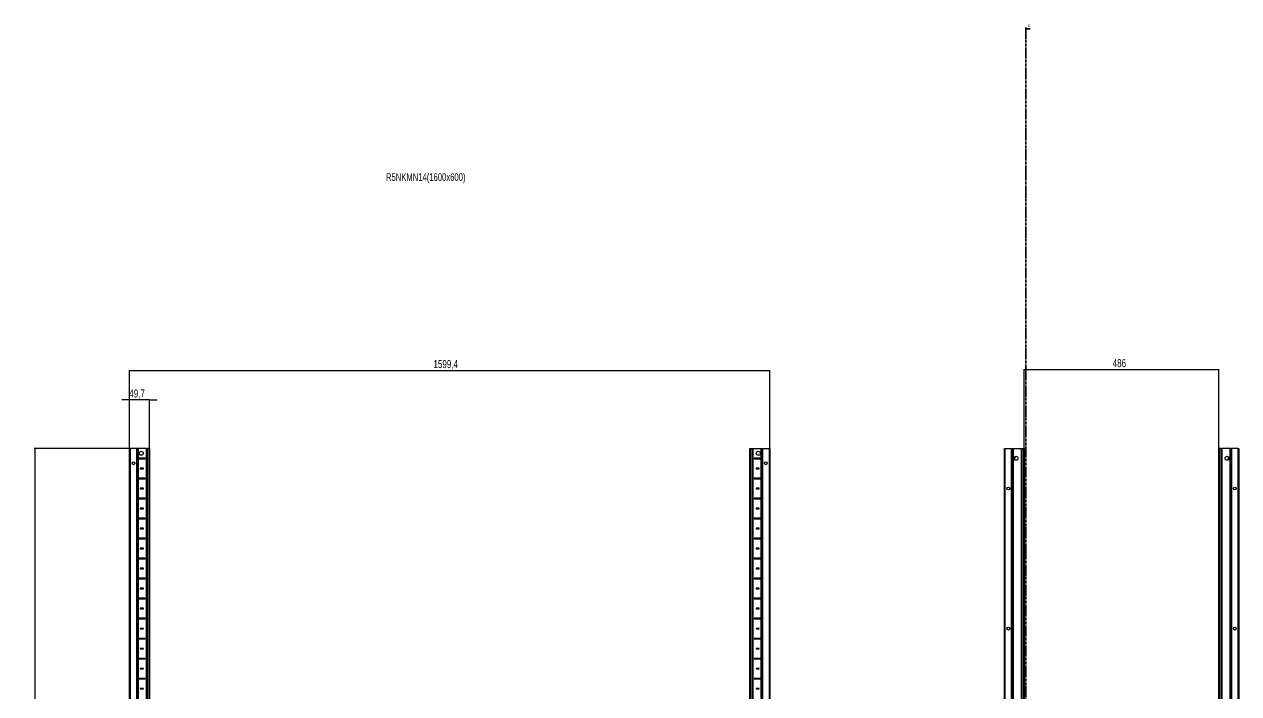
# Model space of a CAD drawing. Header units: millimetres. Extents: x -199 to 5688, y -1847 to 1507.
# Drawn here: x -199 to 2835, y -165 to 1507 of the extents above; entities that cross this region are included whole.
import ezdxf

# ---------------------------------------------------------------- set-up
doc = ezdxf.new("R2010")
doc.units = ezdxf.units.MM
doc.linetypes.add('CENTER', pattern=[10.16, 6.35, -1.27, 1.27, -1.27])
doc.layers.add('FORMAT', color=7, linetype='Continuous')
doc.styles.add('SLDTEXTSTYLE0', font='TXT', dxfattribs={"width": 0.75})
doc.dimstyles.new('SLDDIMSTYLE0', dxfattribs={"dimtxt": 20, "dimasz": 10, "dimexe": 0, "dimexo": 0.0625, "dimgap": 5, "dimtad": 2, "dimdec": 1, "dimrnd": 1e-09, "dimzin": 12, "dimdsep": 46, "dimtxsty": 'SLDTEXTSTYLE0', "dimsah": 1, "dimcen": 0.09, "dimadec": 0, "dimazin": 3, "dimtfac": 1, "dimtofl": 0, "dimtmove": 0, "dimatfit": 3, "dimfxl": 0, "dimfrac": 2, "dimtolj": 1, "dimtzin": 12, "dimarcsym": 0})
doc.dimstyles.new('SLDDIMSTYLE1', dxfattribs={"dimtxt": 20, "dimasz": 10, "dimexe": 0, "dimexo": 0.0625, "dimgap": 5, "dimtad": 2, "dimdec": 1, "dimrnd": 1e-09, "dimzin": 12, "dimdsep": 46, "dimtxsty": 'SLDTEXTSTYLE0', "dimsah": 1, "dimcen": 0.09, "dimadec": 0, "dimazin": 3, "dimtfac": 1, "dimtmove": 0, "dimatfit": 0, "dimfxl": 0, "dimfrac": 2, "dimtolj": 1, "dimtzin": 12, "dimarcsym": 0})

# ---------------------------------------------------------------- blocks, each defined once
blk = doc.blocks.new('_D')
at = {"layer": 'FORMAT'}
for p, q in [((86.4, 447.2), (-174.2, 447.2)), ((-173.2, 447.2), (-173.2, -851.8)), ((86.4, -851.8), (-174.2, -851.8))]:
    blk.add_line(p, q, dxfattribs=at)
for points in [[(-173.2, 447.2), (-174.7, 437.2), (-171.6, 437.2)], [(-173.2, -851.8), (-171.6, -841.8), (-174.7, -841.8)]]:
    blk.add_solid(points, dxfattribs=at)
at = {"layer": 'FORMAT', "insert": (-198.9, -231.8), "char_height": 20, "attachment_point": 1, "rotation": 90, "style": 'SLDTEXTSTYLE0'}
blk.add_mtext('1299', dxfattribs=at)
blk = doc.blocks.new('_D_1')
at = {"layer": 'FORMAT'}
for p, q in [((64, 447.2), (64, 643.6)), ((64, 642.6), (1663.4, 642.6)), ((1663.4, 447.2), (1663.4, 643.6))]:
    blk.add_line(p, q, dxfattribs=at)
for points in [[(64, 642.6), (74, 641.1), (74, 644.2)], [(1663.4, 642.6), (1653.4, 644.2), (1653.4, 641.1)]]:
    blk.add_solid(points, dxfattribs=at)
at = {"layer": 'FORMAT', "insert": (823, 668.4), "char_height": 20, "attachment_point": 1, "style": 'SLDTEXTSTYLE0'}
blk.add_mtext('1599,4', dxfattribs=at)
blk = doc.blocks.new('_D_2')
at = {"layer": 'FORMAT'}
for p, q in [((64, 569.2), (44.7, 569.2)), ((64, 447.2), (64, 570.2)), ((113.7, 569.2), (64, 569.2)), ((113.7, 447.2), (113.7, 570.2)), ((113.7, 569.2), (132.9, 569.2))]:
    blk.add_line(p, q, dxfattribs=at)
for points in [[(64, 569.2), (54, 570.7), (54, 567.7)], [(113.7, 569.2), (123.7, 567.7), (123.7, 570.7)]]:
    blk.add_solid(points, dxfattribs=at)
at = {"layer": 'FORMAT', "insert": (63, 595), "char_height": 20, "attachment_point": 1, "style": 'SLDTEXTSTYLE0'}
blk.add_mtext('49,7', dxfattribs=at)
blk = doc.blocks.new('_D_4')
at = {"layer": 'FORMAT'}
for p, q in [((2299.1, 447.2), (2299.1, 646)), ((2299.1, 645), (2785.1, 645)), ((2785.1, 447.2), (2785.1, 646))]:
    blk.add_line(p, q, dxfattribs=at)
for points in [[(2299.1, 645), (2309.1, 643.5), (2309.1, 646.5)], [(2785.1, 645), (2775.1, 646.5), (2775.1, 643.5)]]:
    blk.add_solid(points, dxfattribs=at)
at = {"layer": 'FORMAT', "insert": (2519.9, 670.8), "char_height": 20, "attachment_point": 1, "style": 'SLDTEXTSTYLE0'}
blk.add_mtext('486', dxfattribs=at)

msp = doc.modelspace()

# ---------------------------------------------------------------- linework, layer by layer
at = {"color": 7, "linetype": 'CENTER', "lineweight": 35}
msp.add_line((2302.83, 1499.09), (2302.83, -1103.67), dxfattribs=at)
at = {"color": 7, "linetype": 'Continuous', "lineweight": 35}
msp.add_line((2313.47, 1496.09), (2302.83, 1496.09), dxfattribs=at)
at = {"color": 7, "linetype": 'Continuous', "lineweight": 25}
for p, q in [((63.98, -851.79), (63.98, 447.21)), ((63.98, 447.21), (65.98, 447.21)), ((81.33, 447.21), (65.98, 447.21)), ((81.33, 447.21), (81.98, 447.21)), ((81.98, -851.79), (81.98, 447.21)), ((81.98, 447.21), (82.56, 447.21)), ((83.77, 447.21), (82.56, 447.21)), ((83.77, -851.79), (83.77, 447.21)), ((83.8, 447.21), (83.77, 447.21)), ((83.8, -851.79), (83.8, 447.21)), ((85.01, 447.21), (83.8, 447.21)), ((85.01, 447.21), (86.42, 447.21)), ((105.83, 447.21), (86.42, 447.21)), ((105.83, 447.21), (106.48, 447.21)), ((106.48, -851.79), (106.48, 447.21)), ((106.48, 447.21), (108.48, 447.21)), ((111.68, 447.21), (108.48, 447.21)), ((111.68, 447.21), (113.68, 447.21)), ((113.68, 447.21), (113.68, -851.79)), ((1613.68, -851.79), (1613.68, 447.21)), ((1613.68, 447.21), (1615.68, 447.21)), ((1615.68, 447.21), (1618.88, 447.21)), ((1618.88, 447.21), (1620.88, 447.21)), ((1620.88, 447.21), (1620.88, -851.79)), ((1620.88, 447.21), (1621.53, 447.21)), ((1621.53, 447.21), (1640.93, 447.21)), ((1640.93, 447.21), (1642.34, 447.21)), ((1642.34, 447.21), (1643.55, 447.21)), ((1643.55, 447.21), (1643.55, -851.79)), ((1643.55, 447.21), (1643.58, 447.21)), ((1643.58, 447.21), (1643.58, -851.79)), ((1643.58, 447.21), (1644.79, 447.21)), ((1644.79, 447.21), (1645.38, 447.21)), ((1645.38, 447.21), (1645.38, -851.79)), ((1645.38, 447.21), (1646.03, 447.21)), ((1646.03, 447.21), (1661.38, 447.21)), ((1661.38, 447.21), (1663.38, 447.21)), ((1663.38, 447.21), (1663.38, -851.79)), ((2249.4, -851.79), (2249.4, 447.21)), ((2249.4, 447.21), (2251.4, 447.21)), ((2251.4, 447.21), (2266.75, 447.21)), ((2266.75, 447.21), (2267.4, 447.21)), ((2267.4, 423.46), (2267.4, 447.21)), ((2267.4, 447.21), (2267.99, 447.21)), ((2267.99, 447.21), (2269.19, 447.21)), ((2269.19, 447.21), (2269.19, -851.79)), ((2269.19, 447.21), (2269.23, 447.21)), ((2269.23, 447.21), (2269.23, -851.79)), ((2269.23, 447.21), (2270.43, 447.21)), ((2270.43, 447.21), (2271.85, 447.21)), ((2271.85, 447.21), (2291.25, 447.21)), ((2277.45, 427.73), (2277.45, 428.14)), ((2291.25, 447.21), (2291.9, 447.21)), ((2291.9, -851.79), (2291.9, 447.21)), ((2291.9, 447.21), (2293.9, 447.21)), ((2293.9, 447.21), (2297.1, 447.21)), ((2297.1, 447.21), (2299.1, 447.21)), ((2299.1, 447.21), (2299.1, -851.79)), ((2785.1, -851.79), (2785.1, 447.21)), ((2785.1, 447.21), (2787.1, 447.21)), ((2790.3, 447.21), (2787.1, 447.21)), ((2790.3, 447.21), (2792.3, 447.21)), ((2792.3, 447.21), (2792.3, -851.79)), ((2792.3, 447.21), (2792.95, 447.21)), ((2812.35, 447.21), (2792.95, 447.21)), ((2806.75, 428.14), (2806.75, 427.73)), ((2812.35, 447.21), (2813.77, 447.21)), ((2814.97, 447.21), (2813.77, 447.21)), ((2814.97, -851.79), (2814.97, 447.21)), ((2815.01, 447.21), (2814.97, 447.21)), ((2815.01, -851.79), (2815.01, 447.21)), ((2816.22, 447.21), (2815.01, 447.21)), ((2816.22, 447.21), (2816.8, 447.21)), ((2816.8, 447.21), (2816.8, 423.46)), ((2816.8, 447.21), (2817.45, 447.21)), ((2832.8, 447.21), (2817.45, 447.21)), ((2832.8, 447.21), (2834.8, 447.21)), ((2834.8, 447.21), (2834.8, -851.79)), ((85.93, 423.35), (85.93, 422.06)), ((86.58, 422.71), (85.93, 423.35)), ((86.58, 422.71), (85.93, 422.06)), ((102.83, 423.46), (86.42, 423.46)), ((86.42, 421.96), (102.83, 421.96)), ((102.08, 422.71), (86.58, 422.71)), ((98.33, 398.46), (90.33, 398.46)), ((90.33, 398.46), (90.33, 396.96)), ((91.08, 397.71), (90.33, 398.46)), ((91.08, 397.71), (90.33, 396.96)), ((90.33, 396.96), (98.33, 396.96)), ((97.58, 397.71), (91.08, 397.71)), ((97.58, 397.71), (98.33, 398.46)), ((97.58, 397.71), (98.33, 396.96)), ((98.33, 396.96), (98.33, 398.46)), ((102.08, 422.71), (102.83, 423.46)), ((102.08, 422.71), (102.83, 421.96)), ((102.83, 421.96), (102.83, 423.46)), ((1640.93, 423.46), (1624.53, 423.46)), ((1624.53, 423.46), (1624.53, 421.96)), ((1625.28, 422.71), (1624.53, 423.46)), ((1625.28, 422.71), (1624.53, 421.96)), ((1624.53, 421.96), (1640.93, 421.96)), ((1625.28, 422.71), (1640.78, 422.71)), ((1637.03, 398.46), (1629.03, 398.46)), ((1629.03, 398.46), (1629.03, 396.96)), ((1629.78, 397.71), (1629.03, 398.46)), ((1629.78, 397.71), (1629.03, 396.96)), ((1629.03, 396.96), (1637.03, 396.96)), ((1629.78, 397.71), (1636.28, 397.71)), ((1636.28, 397.71), (1637.03, 398.46)), ((1636.28, 397.71), (1637.03, 396.96)), ((1637.03, 396.96), (1637.03, 398.46)), ((1640.78, 422.71), (1641.42, 423.35)), ((1640.78, 422.71), (1641.42, 422.06)), ((1641.42, 422.06), (1641.42, 423.35)), ((2267.46, 423.35), (2267.4, 423.46)), ((2267.4, 423.46), (2267.4, 421.96)), ((2267.4, 421.96), (2267.46, 422.06)), ((2267.4, 373.46), (2267.4, 421.96)), ((2267.46, 422.06), (2267.46, 423.35)), ((2816.8, 423.46), (2816.74, 423.35)), ((2816.74, 423.35), (2816.74, 422.06)), ((2816.74, 422.06), (2816.8, 421.96)), ((2816.8, 421.96), (2816.8, 423.46)), ((2816.8, 421.96), (2816.8, 373.46)), ((85.93, 373.35), (85.93, 372.06)), ((86.58, 372.71), (85.93, 373.35)), ((86.58, 372.71), (85.93, 372.06)), ((102.83, 373.46), (86.42, 373.46)), ((86.42, 371.96), (102.83, 371.96)), ((102.08, 372.71), (86.58, 372.71)), ((102.08, 372.71), (102.83, 373.46)), ((102.08, 372.71), (102.83, 371.96)), ((102.83, 371.96), (102.83, 373.46)), ((1640.93, 373.46), (1624.53, 373.46)), ((1624.53, 373.46), (1624.53, 371.96)), ((1625.28, 372.71), (1624.53, 373.46)), ((1625.28, 372.71), (1624.53, 371.96)), ((1624.53, 371.96), (1640.93, 371.96)), ((1625.28, 372.71), (1640.78, 372.71)), ((1640.78, 372.71), (1641.42, 373.35)), ((1640.78, 372.71), (1641.42, 372.06)), ((1641.42, 372.06), (1641.42, 373.35)), ((2267.46, 373.35), (2267.4, 373.46)), ((2267.4, 373.46), (2267.4, 371.96)), ((2267.4, 371.96), (2267.46, 372.06)), ((2267.4, 323.46), (2267.4, 371.96)), ((2267.46, 372.06), (2267.46, 373.35)), ((2816.8, 373.46), (2816.74, 373.35)), ((2816.74, 373.35), (2816.74, 372.06)), ((2816.74, 372.06), (2816.8, 371.96)), ((2816.8, 371.96), (2816.8, 373.46)), ((2816.8, 371.96), (2816.8, 323.46)), ((98.33, 348.46), (90.33, 348.46)), ((90.33, 348.46), (90.33, 346.96)), ((91.08, 347.71), (90.33, 348.46)), ((91.08, 347.71), (90.33, 346.96)), ((90.33, 346.96), (98.33, 346.96)), ((97.58, 347.71), (91.08, 347.71)), ((97.58, 347.71), (98.33, 348.46)), ((97.58, 347.71), (98.33, 346.96)), ((98.33, 346.96), (98.33, 348.46)), ((1637.03, 348.46), (1629.03, 348.46)), ((1629.03, 348.46), (1629.03, 346.96)), ((1629.78, 347.71), (1629.03, 348.46)), ((1629.78, 347.71), (1629.03, 346.96)), ((1629.03, 346.96), (1637.03, 346.96)), ((1629.78, 347.71), (1636.28, 347.71)), ((1636.28, 347.71), (1637.03, 348.46)), ((1636.28, 347.71), (1637.03, 346.96)), ((1637.03, 346.96), (1637.03, 348.46)), ((85.93, 323.35), (85.93, 322.06)), ((86.58, 322.71), (85.93, 323.35)), ((86.58, 322.71), (85.93, 322.06)), ((102.83, 323.46), (86.42, 323.46)), ((86.42, 321.96), (102.83, 321.96)), ((102.08, 322.71), (86.58, 322.71)), ((102.08, 322.71), (102.83, 323.46)), ((102.08, 322.71), (102.83, 321.96)), ((102.83, 321.96), (102.83, 323.46)), ((1640.93, 323.46), (1624.53, 323.46)), ((1624.53, 323.46), (1624.53, 321.96)), ((1625.28, 322.71), (1624.53, 323.46)), ((1625.28, 322.71), (1624.53, 321.96)), ((1624.53, 321.96), (1640.93, 321.96)), ((1625.28, 322.71), (1640.78, 322.71)), ((1640.78, 322.71), (1641.42, 323.35)), ((1640.78, 322.71), (1641.42, 322.06)), ((1641.42, 322.06), (1641.42, 323.35)), ((2267.46, 323.35), (2267.4, 323.46)), ((2267.4, 323.46), (2267.4, 321.96)), ((2267.4, 321.96), (2267.46, 322.06)), ((2267.4, 273.46), (2267.4, 321.96)), ((2267.46, 322.06), (2267.46, 323.35)), ((2816.8, 323.46), (2816.74, 323.35)), ((2816.74, 323.35), (2816.74, 322.06)), ((2816.74, 322.06), (2816.8, 321.96)), ((2816.8, 321.96), (2816.8, 323.46)), ((2816.8, 321.96), (2816.8, 273.46)), ((85.93, 273.35), (85.93, 272.06)), ((86.58, 272.71), (85.93, 273.35)), ((102.83, 273.46), (86.42, 273.46)), ((98.33, 298.46), (90.33, 298.46)), ((90.33, 298.46), (90.33, 296.96)), ((91.08, 297.71), (90.33, 298.46)), ((91.08, 297.71), (90.33, 296.96)), ((90.33, 296.96), (98.33, 296.96)), ((97.58, 297.71), (91.08, 297.71)), ((97.58, 297.71), (98.33, 298.46)), ((97.58, 297.71), (98.33, 296.96)), ((98.33, 296.96), (98.33, 298.46)), ((102.08, 272.71), (102.83, 273.46)), ((102.83, 271.96), (102.83, 273.46)), ((1640.93, 273.46), (1624.53, 273.46)), ((1624.53, 273.46), (1624.53, 271.96)), ((1625.28, 272.71), (1624.53, 273.46)), ((1637.03, 298.46), (1629.03, 298.46)), ((1629.03, 298.46), (1629.03, 296.96)), ((1629.78, 297.71), (1629.03, 298.46)), ((1629.78, 297.71), (1629.03, 296.96)), ((1629.03, 296.96), (1637.03, 296.96)), ((1629.78, 297.71), (1636.28, 297.71)), ((1636.28, 297.71), (1637.03, 298.46)), ((1636.28, 297.71), (1637.03, 296.96)), ((1637.03, 296.96), (1637.03, 298.46)), ((1640.78, 272.71), (1641.42, 273.35)), ((1641.42, 272.06), (1641.42, 273.35)), ((2267.46, 273.35), (2267.4, 273.46)), ((2267.4, 273.46), (2267.4, 271.96)), ((2267.46, 272.06), (2267.46, 273.35)), ((2816.8, 273.46), (2816.74, 273.35)), ((2816.74, 273.35), (2816.74, 272.06)), ((2816.8, 271.96), (2816.8, 273.46)), ((86.58, 272.71), (85.93, 272.06)), ((86.42, 271.96), (102.83, 271.96)), ((102.08, 272.71), (86.58, 272.71)), ((98.33, 248.46), (90.33, 248.46)), ((90.33, 248.46), (90.33, 246.96)), ((91.08, 247.71), (90.33, 248.46)), ((91.08, 247.71), (90.33, 246.96)), ((90.33, 246.96), (98.33, 246.96)), ((97.58, 247.71), (91.08, 247.71)), ((97.58, 247.71), (98.33, 248.46)), ((97.58, 247.71), (98.33, 246.96)), ((98.33, 246.96), (98.33, 248.46)), ((102.08, 272.71), (102.83, 271.96)), ((1625.28, 272.71), (1624.53, 271.96)), ((1624.53, 271.96), (1640.93, 271.96)), ((1625.28, 272.71), (1640.78, 272.71)), ((1637.03, 248.46), (1629.03, 248.46)), ((1629.03, 248.46), (1629.03, 246.96)), ((1629.78, 247.71), (1629.03, 248.46)), ((1629.78, 247.71), (1629.03, 246.96)), ((1629.03, 246.96), (1637.03, 246.96)), ((1629.78, 247.71), (1636.28, 247.71)), ((1636.28, 247.71), (1637.03, 248.46)), ((1636.28, 247.71), (1637.03, 246.96)), ((1637.03, 246.96), (1637.03, 248.46)), ((1640.78, 272.71), (1641.42, 272.06)), ((2267.4, 271.96), (2267.46, 272.06)), ((2267.4, 223.46), (2267.4, 271.96)), ((2816.74, 272.06), (2816.8, 271.96)), ((2816.8, 271.96), (2816.8, 223.46)), ((85.93, 223.35), (85.93, 222.06)), ((86.58, 222.71), (85.93, 223.35)), ((86.58, 222.71), (85.93, 222.06)), ((102.83, 223.46), (86.42, 223.46)), ((86.42, 221.96), (102.83, 221.96)), ((102.08, 222.71), (86.58, 222.71)), ((102.08, 222.71), (102.83, 223.46)), ((102.08, 222.71), (102.83, 221.96)), ((102.83, 221.96), (102.83, 223.46)), ((1640.93, 223.46), (1624.53, 223.46)), ((1624.53, 223.46), (1624.53, 221.96)), ((1625.28, 222.71), (1624.53, 223.46)), ((1625.28, 222.71), (1624.53, 221.96)), ((1624.53, 221.96), (1640.93, 221.96)), ((1625.28, 222.71), (1640.78, 222.71)), ((1640.78, 222.71), (1641.42, 223.35)), ((1640.78, 222.71), (1641.42, 222.06)), ((1641.42, 222.06), (1641.42, 223.35)), ((2267.46, 223.35), (2267.4, 223.46)), ((2267.4, 223.46), (2267.4, 221.96)), ((2267.4, 221.96), (2267.46, 222.06)), ((2267.4, 173.46), (2267.4, 221.96)), ((2267.46, 222.06), (2267.46, 223.35)), ((2816.8, 223.46), (2816.74, 223.35)), ((2816.74, 223.35), (2816.74, 222.06)), ((2816.74, 222.06), (2816.8, 221.96)), ((2816.8, 221.96), (2816.8, 223.46)), ((2816.8, 221.96), (2816.8, 173.46)), ((98.33, 198.46), (90.33, 198.46)), ((90.33, 198.46), (90.33, 196.96)), ((91.08, 197.71), (90.33, 198.46)), ((91.08, 197.71), (90.33, 196.96)), ((90.33, 196.96), (98.33, 196.96)), ((97.58, 197.71), (91.08, 197.71)), ((97.58, 197.71), (98.33, 198.46)), ((97.58, 197.71), (98.33, 196.96)), ((98.33, 196.96), (98.33, 198.46)), ((1637.03, 198.46), (1629.03, 198.46)), ((1629.03, 198.46), (1629.03, 196.96)), ((1629.78, 197.71), (1629.03, 198.46)), ((1629.78, 197.71), (1629.03, 196.96)), ((1629.03, 196.96), (1637.03, 196.96)), ((1629.78, 197.71), (1636.28, 197.71)), ((1636.28, 197.71), (1637.03, 198.46)), ((1636.28, 197.71), (1637.03, 196.96)), ((1637.03, 196.96), (1637.03, 198.46)), ((85.93, 173.35), (85.93, 172.06)), ((86.58, 172.71), (85.93, 173.35)), ((86.58, 172.71), (85.93, 172.06)), ((102.83, 173.46), (86.42, 173.46)), ((86.42, 171.96), (102.83, 171.96)), ((102.08, 172.71), (86.58, 172.71)), ((102.08, 172.71), (102.83, 173.46)), ((102.08, 172.71), (102.83, 171.96)), ((102.83, 171.96), (102.83, 173.46)), ((1640.93, 173.46), (1624.53, 173.46)), ((1624.53, 173.46), (1624.53, 171.96)), ((1625.28, 172.71), (1624.53, 173.46)), ((1625.28, 172.71), (1624.53, 171.96)), ((1624.53, 171.96), (1640.93, 171.96)), ((1625.28, 172.71), (1640.78, 172.71)), ((1640.78, 172.71), (1641.42, 173.35)), ((1640.78, 172.71), (1641.42, 172.06)), ((1641.42, 172.06), (1641.42, 173.35)), ((2267.46, 173.35), (2267.4, 173.46)), ((2267.4, 173.46), (2267.4, 171.96)), ((2267.4, 171.96), (2267.46, 172.06)), ((2267.4, 123.46), (2267.4, 171.96)), ((2267.46, 172.06), (2267.46, 173.35)), ((2816.8, 173.46), (2816.74, 173.35)), ((2816.74, 173.35), (2816.74, 172.06)), ((2816.74, 172.06), (2816.8, 171.96)), ((2816.8, 171.96), (2816.8, 173.46)), ((2816.8, 171.96), (2816.8, 123.46)), ((85.93, 123.35), (85.93, 122.06)), ((86.58, 122.71), (85.93, 123.35)), ((86.58, 122.71), (85.93, 122.06)), ((102.83, 123.46), (86.42, 123.46)), ((86.42, 121.96), (102.83, 121.96)), ((102.08, 122.71), (86.58, 122.71)), ((98.33, 148.46), (90.33, 148.46)), ((90.33, 148.46), (90.33, 146.96)), ((91.08, 147.71), (90.33, 148.46)), ((91.08, 147.71), (90.33, 146.96)), ((90.33, 146.96), (98.33, 146.96)), ((97.58, 147.71), (91.08, 147.71)), ((97.58, 147.71), (98.33, 148.46)), ((97.58, 147.71), (98.33, 146.96)), ((98.33, 146.96), (98.33, 148.46)), ((102.08, 122.71), (102.83, 123.46)), ((102.08, 122.71), (102.83, 121.96)), ((102.83, 121.96), (102.83, 123.46)), ((1640.93, 123.46), (1624.53, 123.46)), ((1624.53, 123.46), (1624.53, 121.96)), ((1625.28, 122.71), (1624.53, 123.46)), ((1625.28, 122.71), (1624.53, 121.96)), ((1624.53, 121.96), (1640.93, 121.96)), ((1625.28, 122.71), (1640.78, 122.71)), ((1637.03, 148.46), (1629.03, 148.46)), ((1629.03, 148.46), (1629.03, 146.96)), ((1629.78, 147.71), (1629.03, 148.46)), ((1629.78, 147.71), (1629.03, 146.96)), ((1629.03, 146.96), (1637.03, 146.96)), ((1629.78, 147.71), (1636.28, 147.71)), ((1636.28, 147.71), (1637.03, 148.46)), ((1636.28, 147.71), (1637.03, 146.96)), ((1637.03, 146.96), (1637.03, 148.46)), ((1640.78, 122.71), (1641.42, 123.35)), ((1640.78, 122.71), (1641.42, 122.06)), ((1641.42, 122.06), (1641.42, 123.35)), ((2267.46, 123.35), (2267.4, 123.46)), ((2267.4, 123.46), (2267.4, 121.96)), ((2267.4, 121.96), (2267.46, 122.06)), ((2267.4, 73.46), (2267.4, 121.96)), ((2267.46, 122.06), (2267.46, 123.35)), ((2816.8, 123.46), (2816.74, 123.35)), ((2816.74, 123.35), (2816.74, 122.06)), ((2816.74, 122.06), (2816.8, 121.96)), ((2816.8, 121.96), (2816.8, 123.46)), ((2816.8, 121.96), (2816.8, 73.46)), ((98.33, 98.46), (90.33, 98.46)), ((90.33, 98.46), (90.33, 96.96)), ((91.08, 97.71), (90.33, 98.46)), ((91.08, 97.71), (90.33, 96.96)), ((90.33, 96.96), (98.33, 96.96)), ((97.58, 97.71), (91.08, 97.71)), ((97.58, 97.71), (98.33, 98.46)), ((97.58, 97.71), (98.33, 96.96)), ((98.33, 96.96), (98.33, 98.46)), ((1637.03, 98.46), (1629.03, 98.46)), ((1629.03, 98.46), (1629.03, 96.96)), ((1629.78, 97.71), (1629.03, 98.46)), ((1629.78, 97.71), (1629.03, 96.96)), ((1629.03, 96.96), (1637.03, 96.96)), ((1629.78, 97.71), (1636.28, 97.71)), ((1636.28, 97.71), (1637.03, 98.46)), ((1636.28, 97.71), (1637.03, 96.96)), ((1637.03, 96.96), (1637.03, 98.46)), ((85.93, 73.35), (85.93, 72.06)), ((86.58, 72.71), (85.93, 73.35)), ((86.58, 72.71), (85.93, 72.06)), ((102.83, 73.46), (86.42, 73.46)), ((86.42, 71.96), (102.83, 71.96)), ((102.08, 72.71), (86.58, 72.71)), ((102.08, 72.71), (102.83, 73.46)), ((102.08, 72.71), (102.83, 71.96)), ((102.83, 71.96), (102.83, 73.46)), ((1640.93, 73.46), (1624.53, 73.46)), ((1624.53, 73.46), (1624.53, 71.96)), ((1625.28, 72.71), (1624.53, 73.46)), ((1625.28, 72.71), (1624.53, 71.96)), ((1624.53, 71.96), (1640.93, 71.96)), ((1625.28, 72.71), (1640.78, 72.71)), ((1640.78, 72.71), (1641.42, 73.35)), ((1640.78, 72.71), (1641.42, 72.06)), ((1641.42, 72.06), (1641.42, 73.35)), ((2267.46, 73.35), (2267.4, 73.46)), ((2267.4, 73.46), (2267.4, 71.96)), ((2267.4, 71.96), (2267.46, 72.06)), ((2267.4, 23.46), (2267.4, 71.96)), ((2267.46, 72.06), (2267.46, 73.35)), ((2816.8, 73.46), (2816.74, 73.35)), ((2816.74, 73.35), (2816.74, 72.06)), ((2816.74, 72.06), (2816.8, 71.96)), ((2816.8, 71.96), (2816.8, 73.46)), ((2816.8, 71.96), (2816.8, 23.46)), ((98.33, 48.46), (90.33, 48.46)), ((90.33, 48.46), (90.33, 46.96)), ((91.08, 47.71), (90.33, 48.46)), ((91.08, 47.71), (90.33, 46.96)), ((90.33, 46.96), (98.33, 46.96)), ((97.58, 47.71), (91.08, 47.71)), ((97.58, 47.71), (98.33, 48.46)), ((97.58, 47.71), (98.33, 46.96)), ((98.33, 46.96), (98.33, 48.46)), ((1637.03, 48.46), (1629.03, 48.46)), ((1629.03, 48.46), (1629.03, 46.96)), ((1629.78, 47.71), (1629.03, 48.46)), ((1629.78, 47.71), (1629.03, 46.96)), ((1629.03, 46.96), (1637.03, 46.96)), ((1629.78, 47.71), (1636.28, 47.71)), ((1636.28, 47.71), (1637.03, 48.46)), ((1636.28, 47.71), (1637.03, 46.96)), ((1637.03, 46.96), (1637.03, 48.46)), ((85.93, 23.35), (85.93, 22.06)), ((86.58, 22.71), (85.93, 23.35)), ((86.58, 22.71), (85.93, 22.06)), ((102.83, 23.46), (86.42, 23.46)), ((86.42, 21.96), (102.83, 21.96)), ((102.08, 22.71), (86.58, 22.71)), ((102.08, 22.71), (102.83, 23.46)), ((102.08, 22.71), (102.83, 21.96)), ((102.83, 21.96), (102.83, 23.46)), ((1640.93, 23.46), (1624.53, 23.46)), ((1624.53, 23.46), (1624.53, 21.96)), ((1625.28, 22.71), (1624.53, 23.46)), ((1625.28, 22.71), (1624.53, 21.96)), ((1624.53, 21.96), (1640.93, 21.96)), ((1625.28, 22.71), (1640.78, 22.71)), ((1640.78, 22.71), (1641.42, 23.35)), ((1640.78, 22.71), (1641.42, 22.06)), ((1641.42, 22.06), (1641.42, 23.35)), ((2267.46, 23.35), (2267.4, 23.46)), ((2267.4, 23.46), (2267.4, 21.96)), ((2267.4, 21.96), (2267.46, 22.06)), ((2267.4, -26.54), (2267.4, 21.96)), ((2267.46, 22.06), (2267.46, 23.35)), ((2816.8, 23.46), (2816.74, 23.35)), ((2816.74, 23.35), (2816.74, 22.06)), ((2816.74, 22.06), (2816.8, 21.96)), ((2816.8, 21.96), (2816.8, 23.46)), ((2816.8, 21.96), (2816.8, -26.54)), ((85.93, -26.65), (85.93, -27.94)), ((86.58, -27.29), (85.93, -26.65)), ((86.58, -27.29), (85.93, -27.94)), ((102.83, -26.54), (86.42, -26.54)), ((86.42, -28.04), (102.83, -28.04)), ((102.08, -27.29), (86.58, -27.29)), ((98.33, -1.54), (90.33, -1.54)), ((90.33, -1.54), (90.33, -3.04)), ((91.08, -2.29), (90.33, -1.54)), ((91.08, -2.29), (90.33, -3.04)), ((90.33, -3.04), (98.33, -3.04)), ((97.58, -2.29), (91.08, -2.29)), ((97.58, -2.29), (98.33, -1.54)), ((97.58, -2.29), (98.33, -3.04)), ((98.33, -3.04), (98.33, -1.54)), ((102.08, -27.29), (102.83, -26.54)), ((102.08, -27.29), (102.83, -28.04)), ((102.83, -28.04), (102.83, -26.54)), ((1640.93, -26.54), (1624.53, -26.54)), ((1624.53, -26.54), (1624.53, -28.04)), ((1625.28, -27.29), (1624.53, -26.54)), ((1625.28, -27.29), (1624.53, -28.04)), ((1624.53, -28.04), (1640.93, -28.04)), ((1625.28, -27.29), (1640.78, -27.29)), ((1637.03, -1.54), (1629.03, -1.54)), ((1629.03, -1.54), (1629.03, -3.04)), ((1629.78, -2.29), (1629.03, -1.54)), ((1629.78, -2.29), (1629.03, -3.04)), ((1629.03, -3.04), (1637.03, -3.04)), ((1629.78, -2.29), (1636.28, -2.29)), ((1636.28, -2.29), (1637.03, -1.54)), ((1636.28, -2.29), (1637.03, -3.04)), ((1637.03, -3.04), (1637.03, -1.54)), ((1640.78, -27.29), (1641.42, -26.65)), ((1640.78, -27.29), (1641.42, -27.94)), ((1641.42, -27.94), (1641.42, -26.65)), ((2267.46, -26.65), (2267.4, -26.54)), ((2267.4, -26.54), (2267.4, -28.04)), ((2267.4, -28.04), (2267.46, -27.94)), ((2267.4, -76.54), (2267.4, -28.04)), ((2267.46, -27.94), (2267.46, -26.65)), ((2816.8, -26.54), (2816.74, -26.65)), ((2816.74, -26.65), (2816.74, -27.94)), ((2816.74, -27.94), (2816.8, -28.04)), ((2816.8, -28.04), (2816.8, -26.54)), ((2816.8, -28.04), (2816.8, -76.54)), ((98.33, -51.54), (90.33, -51.54)), ((90.33, -51.54), (90.33, -53.04)), ((91.08, -52.29), (90.33, -51.54)), ((91.08, -52.29), (90.33, -53.04)), ((90.33, -53.04), (98.33, -53.04)), ((97.58, -52.29), (91.08, -52.29)), ((97.58, -52.29), (98.33, -51.54)), ((97.58, -52.29), (98.33, -53.04)), ((98.33, -53.04), (98.33, -51.54)), ((1637.03, -51.54), (1629.03, -51.54)), ((1629.03, -51.54), (1629.03, -53.04)), ((1629.78, -52.29), (1629.03, -51.54)), ((1629.78, -52.29), (1629.03, -53.04)), ((1629.03, -53.04), (1637.03, -53.04)), ((1629.78, -52.29), (1636.28, -52.29)), ((1636.28, -52.29), (1637.03, -51.54)), ((1636.28, -52.29), (1637.03, -53.04)), ((1637.03, -53.04), (1637.03, -51.54)), ((85.93, -76.65), (85.93, -77.94)), ((86.58, -77.29), (85.93, -76.65)), ((86.58, -77.29), (85.93, -77.94)), ((102.83, -76.54), (86.42, -76.54)), ((86.42, -78.04), (102.83, -78.04)), ((102.08, -77.29), (86.58, -77.29)), ((102.08, -77.29), (102.83, -76.54)), ((102.08, -77.29), (102.83, -78.04)), ((102.83, -78.04), (102.83, -76.54)), ((1640.93, -76.54), (1624.53, -76.54)), ((1624.53, -76.54), (1624.53, -78.04)), ((1625.28, -77.29), (1624.53, -76.54)), ((1625.28, -77.29), (1624.53, -78.04)), ((1624.53, -78.04), (1640.93, -78.04)), ((1625.28, -77.29), (1640.78, -77.29)), ((1640.78, -77.29), (1641.42, -76.65)), ((1640.78, -77.29), (1641.42, -77.94)), ((1641.42, -77.94), (1641.42, -76.65)), ((2267.46, -76.65), (2267.4, -76.54)), ((2267.4, -76.54), (2267.4, -78.04)), ((2267.4, -78.04), (2267.46, -77.94)), ((2267.4, -126.54), (2267.4, -78.04)), ((2267.46, -77.94), (2267.46, -76.65)), ((2816.8, -76.54), (2816.74, -76.65)), ((2816.74, -76.65), (2816.74, -77.94)), ((2816.74, -77.94), (2816.8, -78.04)), ((2816.8, -78.04), (2816.8, -76.54)), ((2816.8, -78.04), (2816.8, -126.54)), ((98.33, -101.54), (90.33, -101.54)), ((90.33, -101.54), (90.33, -103.04)), ((91.08, -102.29), (90.33, -101.54)), ((91.08, -102.29), (90.33, -103.04)), ((90.33, -103.04), (98.33, -103.04)), ((97.58, -102.29), (91.08, -102.29)), ((97.58, -102.29), (98.33, -101.54)), ((97.58, -102.29), (98.33, -103.04)), ((98.33, -103.04), (98.33, -101.54)), ((1637.03, -101.54), (1629.03, -101.54)), ((1629.03, -101.54), (1629.03, -103.04)), ((1629.78, -102.29), (1629.03, -101.54)), ((1629.78, -102.29), (1629.03, -103.04)), ((1629.03, -103.04), (1637.03, -103.04)), ((1629.78, -102.29), (1636.28, -102.29)), ((1636.28, -102.29), (1637.03, -101.54)), ((1636.28, -102.29), (1637.03, -103.04)), ((1637.03, -103.04), (1637.03, -101.54)), ((85.93, -126.65), (85.93, -127.94)), ((86.58, -127.29), (85.93, -126.65)), ((86.58, -127.29), (85.93, -127.94)), ((102.83, -126.54), (86.42, -126.54)), ((86.42, -128.04), (102.83, -128.04)), ((102.08, -127.29), (86.58, -127.29)), ((98.33, -151.54), (90.33, -151.54)), ((90.33, -151.54), (90.33, -153.04)), ((91.08, -152.29), (90.33, -151.54)), ((97.58, -152.29), (98.33, -151.54)), ((98.33, -153.04), (98.33, -151.54)), ((102.08, -127.29), (102.83, -126.54)), ((102.08, -127.29), (102.83, -128.04)), ((102.83, -128.04), (102.83, -126.54)), ((1640.93, -126.54), (1624.53, -126.54)), ((1624.53, -126.54), (1624.53, -128.04)), ((1625.28, -127.29), (1624.53, -126.54)), ((1625.28, -127.29), (1624.53, -128.04)), ((1624.53, -128.04), (1640.93, -128.04)), ((1625.28, -127.29), (1640.78, -127.29)), ((1637.03, -151.54), (1629.03, -151.54)), ((1629.03, -151.54), (1629.03, -153.04)), ((1629.78, -152.29), (1629.03, -151.54)), ((1636.28, -152.29), (1637.03, -151.54)), ((1637.03, -153.04), (1637.03, -151.54)), ((1640.78, -127.29), (1641.42, -126.65)), ((1640.78, -127.29), (1641.42, -127.94)), ((1641.42, -127.94), (1641.42, -126.65)), ((2267.46, -126.65), (2267.4, -126.54)), ((2267.4, -126.54), (2267.4, -128.04)), ((2267.4, -128.04), (2267.46, -127.94)), ((2267.4, -176.54), (2267.4, -128.04)), ((2267.46, -127.94), (2267.46, -126.65)), ((2816.8, -126.54), (2816.74, -126.65)), ((2816.74, -126.65), (2816.74, -127.94)), ((2816.74, -127.94), (2816.8, -128.04)), ((2816.8, -128.04), (2816.8, -126.54)), ((2816.8, -128.04), (2816.8, -176.54)), ((91.08, -152.29), (90.33, -153.04)), ((90.33, -153.04), (98.33, -153.04)), ((97.58, -152.29), (91.08, -152.29)), ((97.58, -152.29), (98.33, -153.04)), ((1629.78, -152.29), (1629.03, -153.04)), ((1629.03, -153.04), (1637.03, -153.04)), ((1629.78, -152.29), (1636.28, -152.29)), ((1636.28, -152.29), (1637.03, -153.04))]:
    msp.add_line(p, q, dxfattribs=at)
at = {"color": 8, "linetype": 'Continuous', "lineweight": 18}
for p, q in [((65.98, 447.21), (65.98, -851.79)), ((81.33, -851.79), (81.33, 447.21)), ((82.56, 447.21), (82.56, -851.79)), ((85.01, -851.79), (85.01, 447.21)), ((86.42, 447.21), (86.42, 423.46)), ((105.83, -851.79), (105.83, 447.21)), ((108.48, 447.21), (108.48, -851.79)), ((111.68, -851.79), (111.68, 447.21)), ((1615.68, 447.21), (1615.68, -851.79)), ((1618.88, -851.79), (1618.88, 447.21)), ((1621.53, 447.21), (1621.53, -851.79)), ((1640.93, 423.46), (1640.93, 447.21)), ((1642.34, 447.21), (1642.34, -851.79)), ((1644.79, -851.79), (1644.79, 447.21)), ((1646.03, 447.21), (1646.03, -851.79)), ((1661.38, -851.79), (1661.38, 447.21)), ((2251.4, 447.21), (2251.4, -851.79)), ((2266.75, -851.79), (2266.75, 447.21)), ((2267.99, 447.21), (2267.99, -851.79)), ((2270.43, -851.79), (2270.43, 447.21)), ((2271.85, 447.21), (2271.85, -851.79)), ((2291.25, -851.79), (2291.25, 447.21)), ((2293.9, 447.21), (2293.9, -851.79)), ((2297.1, -851.79), (2297.1, 447.21)), ((2787.1, 447.21), (2787.1, -851.79)), ((2790.3, -851.79), (2790.3, 447.21)), ((2792.95, 447.21), (2792.95, -851.79)), ((2812.35, -851.79), (2812.35, 447.21)), ((2813.77, 447.21), (2813.77, -851.79)), ((2816.22, -851.79), (2816.22, 447.21)), ((2817.45, 447.21), (2817.45, -851.79)), ((2832.8, -851.79), (2832.8, 447.21)), ((86.42, 421.96), (86.42, 373.46)), ((1640.93, 373.46), (1640.93, 421.96)), ((86.42, 371.96), (86.42, 323.46)), ((1640.93, 323.46), (1640.93, 371.96)), ((86.42, 321.96), (86.42, 273.46)), ((1640.93, 273.46), (1640.93, 321.96)), ((86.42, 271.96), (86.42, 223.46)), ((1640.93, 223.46), (1640.93, 271.96)), ((86.42, 221.96), (86.42, 173.46)), ((1640.93, 173.46), (1640.93, 221.96)), ((86.42, 171.96), (86.42, 123.46)), ((1640.93, 123.46), (1640.93, 171.96)), ((86.42, 121.96), (86.42, 73.46)), ((1640.93, 73.46), (1640.93, 121.96)), ((86.42, 71.96), (86.42, 23.46)), ((1640.93, 23.46), (1640.93, 71.96)), ((86.42, 21.96), (86.42, -26.54)), ((1640.93, -26.54), (1640.93, 21.96)), ((86.42, -28.04), (86.42, -76.54)), ((1640.93, -76.54), (1640.93, -28.04)), ((86.42, -78.04), (86.42, -126.54)), ((1640.93, -126.54), (1640.93, -78.04)), ((86.42, -128.04), (86.42, -176.54)), ((1640.93, -176.54), (1640.93, -128.04))]:
    msp.add_line(p, q, dxfattribs=at)
at = {"color": 7, "linetype": 'Continuous', "lineweight": 25}
for centre, radius in [((92.83, 435.71), 5), ((1634.53, 435.71), 5), ((2278.25, 423.21), 5), ((2805.95, 423.21), 5), ((73.83, 410.71), 3.5), ((1653.53, 410.71), 3.5), ((2259.3, 347.71), 3.5), ((2824.9, 347.71), 3.5), ((2259.3, -2.29), 3.5), ((2824.9, -2.29), 3.5)]:
    msp.add_circle(centre, radius, dxfattribs=at)
for centre, radius, start, end in [((2279.75, 422.71), 5.25, 119.14074, 233.81086), ((2276.95, 427.73), 0.5, 299.14074, 0), ((2807.25, 427.73), 0.5, 180, 240.85926), ((2804.45, 422.71), 5.25, 306.18919, 60.85926)]:
    msp.add_arc(centre, radius, start, end, dxfattribs=at)
for centre, start_param, end_param in [((86.42, 419.99), 0, 0.2482694), ((86.42, 425.42), 2.8933233, 3.1415927), ((1640.93, 419.99), 6.0349159, 6.2831853), ((1640.93, 425.42), 3.1415927, 3.389862), ((86.42, 369.99), 0, 0.2482694), ((86.42, 375.42), 2.8933233, 3.1415927), ((1640.93, 369.99), 6.0349159, 6.2831853), ((1640.93, 375.42), 3.1415927, 3.389862), ((86.42, 319.99), 0, 0.2482694), ((86.42, 325.42), 2.8933233, 3.1415927), ((1640.93, 319.99), 6.0349159, 6.2831853), ((1640.93, 325.42), 3.1415927, 3.389862), ((86.42, 269.99), 0, 0.2482694), ((1640.93, 269.99), 6.0349159, 6.2831853), ((86.42, 275.42), 2.8933233, 3.1415927), ((1640.93, 275.42), 3.1415927, 3.389862), ((86.42, 219.99), 0, 0.2482694), ((86.42, 225.42), 2.8933233, 3.1415927), ((1640.93, 219.99), 6.0349159, 6.2831853), ((1640.93, 225.42), 3.1415927, 3.389862), ((86.42, 169.99), 0, 0.2482694), ((86.42, 175.42), 2.8933233, 3.1415927), ((1640.93, 169.99), 6.0349159, 6.2831853), ((1640.93, 175.42), 3.1415927, 3.389862), ((86.42, 119.99), 0, 0.2482694), ((86.42, 125.42), 2.8933233, 3.1415927), ((1640.93, 119.99), 6.0349159, 6.2831853), ((1640.93, 125.42), 3.1415927, 3.389862), ((86.42, 69.99), 0, 0.2482694), ((86.42, 75.42), 2.8933233, 3.1415927), ((1640.93, 69.99), 6.0349159, 6.2831853), ((1640.93, 75.42), 3.1415927, 3.389862), ((86.42, 19.99), 0, 0.2482694), ((86.42, 25.42), 2.8933233, 3.1415927), ((1640.93, 19.99), 6.0349159, 6.2831853), ((1640.93, 25.42), 3.1415927, 3.389862), ((86.42, -30.01), 0, 0.2482694), ((86.42, -24.58), 2.8933233, 3.1415927), ((1640.93, -30.01), 6.0349159, 6.2831853), ((1640.93, -24.58), 3.1415927, 3.389862), ((86.42, -80.01), 0, 0.2482694), ((86.42, -74.58), 2.8933233, 3.1415927), ((1640.93, -80.01), 6.0349159, 6.2831853), ((1640.93, -74.58), 3.1415927, 3.389862), ((86.42, -130.01), 0, 0.2482694), ((86.42, -124.58), 2.8933233, 3.1415927), ((1640.93, -130.01), 6.0349159, 6.2831853), ((1640.93, -124.58), 3.1415927, 3.389862)]:
    msp.add_ellipse(centre, major_axis=(0, 3.46), ratio=0.5773503, start_param=start_param, end_param=end_param, dxfattribs=at)
at = {"color": 7, "linetype": 'Continuous', "lineweight": 35}
msp.add_solid([(2302.83, 1496.09), (2309.83, 1494.97), (2309.83, 1497.21)], dxfattribs=at)

# ---------------------------------------------------------------- texts
at = {"color": 7, "linetype": 'Continuous', "insert": (2308.05, 1507.03), "char_height": 7, "attachment_point": 1, "style": 'SLDTEXTSTYLE0'}
msp.add_mtext('K', dxfattribs=at)
at = {"layer": 'FORMAT', "insert": (704.43, 1134.9), "char_height": 19.05, "attachment_point": 1, "style": 'SLDTEXTSTYLE0'}
msp.add_mtext('R5NKMN14(1600x600)', dxfattribs=at)

# ---------------------------------------------------------------- dimensions: what is measured, and where the dimension line sits
at = {"layer": 'FORMAT'}
for base, p1, p2, angle, picture, middle in [((1663.38, 642.62), (63.98, 447.21), (1663.38, 447.21), 0, '_D_1', (863.68, 642.62)), ((2785.1, 645), (2299.1, 447.21), (2785.1, 447.21), 0, '_D_4', (2542.1, 645)), ((-173.15, -851.79), (86.42, 447.21), (86.42, -851.79), 90, '_D', (-173.15, -202.29))]:
    dim = msp.add_linear_dim(base=base, p1=p1, p2=p2, angle=angle, dimstyle='SLDDIMSTYLE0', dxfattribs=at)
    dim.commit()
    dim.dimension.update_dxf_attribs({"geometry": picture, "text_midpoint": middle, "dimtype": 160})
dim = msp.add_linear_dim(base=(63.98, 569.21), p1=(113.68, 447.21), p2=(63.98, 447.21), dimstyle='SLDDIMSTYLE1', dxfattribs=at)
dim.commit()
dim.dimension.update_dxf_attribs({"geometry": '_D_2', "text_midpoint": (88.83, 569.21), "dimtype": 160})

doc.saveas('drawing.dxf')
